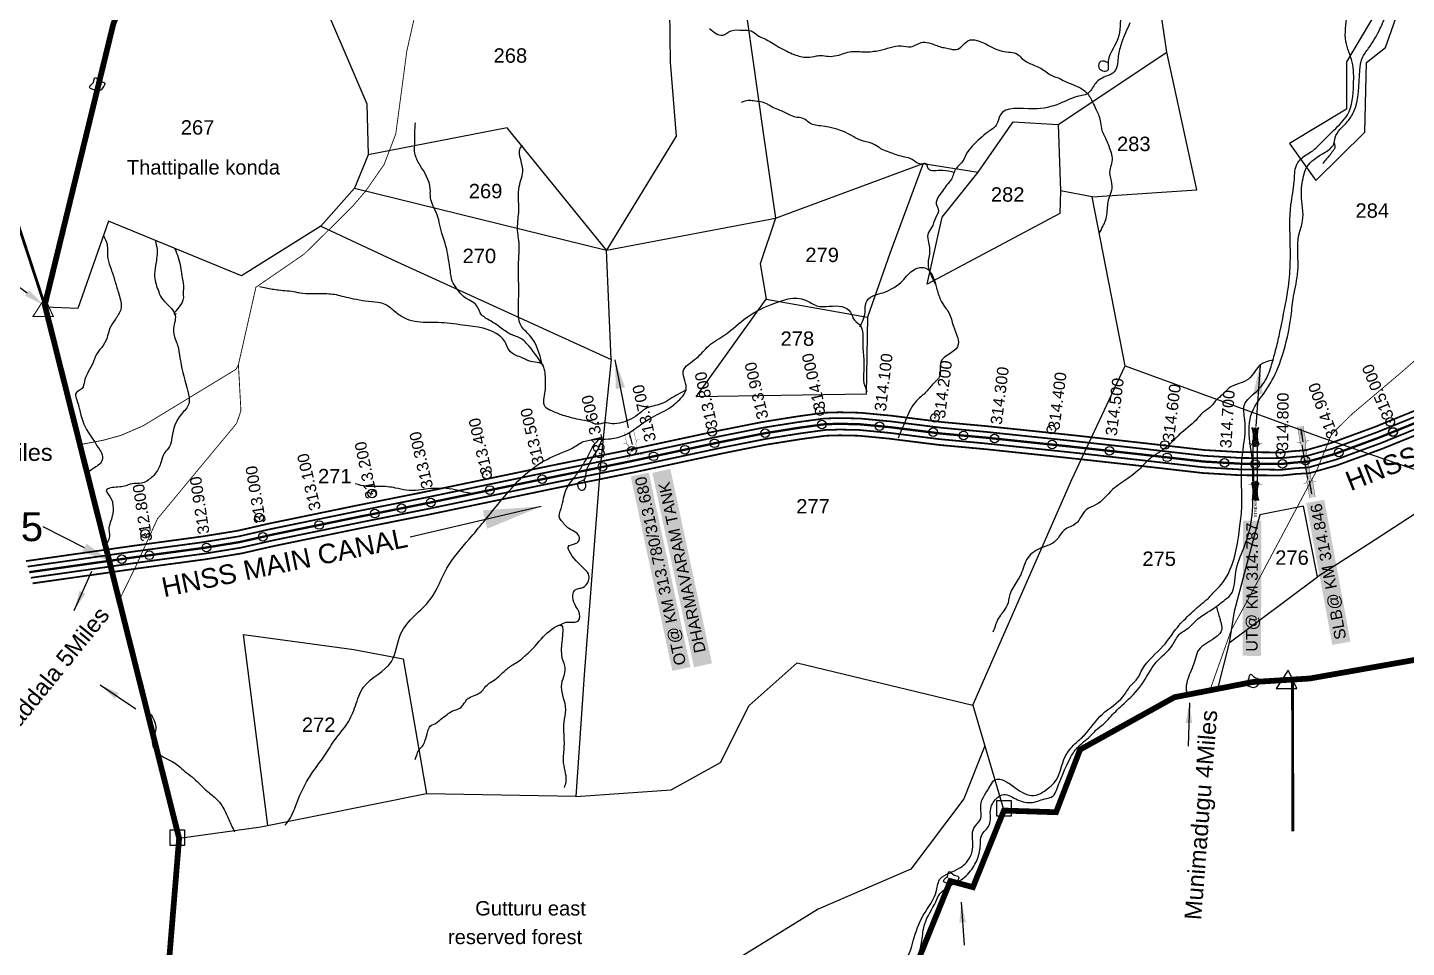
# Model space of a CAD drawing. Header units: feet. Extents: x 784194 to 795064, y 1574127 to 1583236.
# Drawn here: x 785392 to 787785, y 1575379 to 1576976 of the extents above; entities that cross this region are included whole.
import ezdxf
from ezdxf import colors
from ezdxf.entities.mleader import LeaderData, LeaderLine
from ezdxf.enums import TextEntityAlignment as Align
from ezdxf.math import Vec2, Vec3

# ---------------------------------------------------------------- set-up
doc = ezdxf.new("R2010")
doc.units = ezdxf.units.FT
doc.header["$LTSCALE"] = 15
doc.header["$MEASUREMENT"] = 0
doc.header["$PDMODE"] = 32
doc.header["$PDSIZE"] = 15
doc.linetypes.add('ACAD_ISO02W100', pattern=[15, 12, -3])
doc.linetypes.add('HIDDEN2', pattern=[0.1875, 0.125, -0.0625])
for name, color, linetype in [('CANAL1', 7, 'Continuous'), ('CRDS STONES', 7, 'Continuous'), ('CSMark', 72, 'Continuous'), ('PLOT', 7, 'Continuous'), ('PLOT NO', 7, 'Continuous'), ('ROADS', 6, 'Continuous'), ('STRUCTURE', 5, 'Continuous'), ('TANKS-STREAM', 4, 'Continuous'), ('text2', 7, 'Continuous'), ('VILLAGE', 30, 'Continuous'), ('VILLAGE STONES', 240, 'Continuous')]:
    doc.layers.add(name, color=color, linetype=linetype)
doc.layers.add('VILLAGE BOUNDRY', color=5, linetype='HIDDEN2', lineweight=100)
doc.styles.get("Standard").update_dxf_attribs({"font": 'arial.ttf'})
doc.dimstyles.get("Standard").update_dxf_attribs({"dimtxt": 0.18, "dimasz": 35, "dimexe": 0.18, "dimexo": 0.0625, "dimgap": 0.09, "dimtad": 0, "dimtih": 1, "dimtoh": 1, "dimdec": 4, "dimzin": 0, "dimdsep": 46, "dimtxsty": 'Standard', "dimcen": 0.09, "dimadec": 0, "dimazin": 0, "dimtfac": 1, "dimtdec": 4, "dimtofl": 0, "dimtmove": 0, "dimatfit": 3, "dimfxl": 1, "dimtolj": 1, "dimtzin": 0, "dimarcsym": 0})

# ---------------------------------------------------------------- blocks, each defined once
blk = doc.blocks.new('UT')
at = {"layer": 'STRUCTURE'}
h = blk.add_hatch(dxfattribs=at)
h.set_pattern_fill('DASH', color=150, scale=8, angle=-39.6278, style=0)
h.set_pattern_definition([(320.372247933, (-4370.464, -6260.8811), (1.40800153113, 0.132407282), [1, -1])])
h.paths.add_polyline_path([(765163, 1700681.9), (765165.6, 1700680.6), (765167.2, 1700680.3), (765169.1, 1700680), (765172.4, 1700679.6), (765176.4, 1700679.3), (765179.5, 1700679.5), (765183.1, 1700679.9), (765187.7, 1700680.9), (765188.9, 1700681.2), (765193.1, 1700682.2), (765196.1, 1700680.2), (765196.1, 1700672.2), (765193.1, 1700670.2), (765190.5, 1700670.8), (765188.1, 1700671.3), (765185.5, 1700671.8), (765183.6, 1700672.1), (765181, 1700672.5), (765180.3, 1700672.5), (765178.5, 1700672.6), (765176.7, 1700672.6), (765174.6, 1700672.5), (765172.5, 1700672.3), (765170.4, 1700672), (765168.5, 1700671.7), (765166.1, 1700671.2), (765165, 1700670.8), (765163, 1700669.7)])
h.paths.add_polyline_path([(765259.1, 1700682.2), (765256.1, 1700680.2), (765256.1, 1700672.2), (765259.1, 1700670.2), (765261.9, 1700671), (765264.4, 1700671.6), (765266.4, 1700672), (765269.1, 1700672.5), (765272.7, 1700673), (765276.1, 1700673.1), (765278.6, 1700672.9), (765281.2, 1700672.7), (765283.9, 1700672.3), (765286.4, 1700671.9), (765288, 1700671.3), (765289.2, 1700670.6), (765289.1, 1700682.7), (765287.6, 1700681.8), (765285.7, 1700681.2), (765283, 1700680.7), (765281.2, 1700680.4), (765276.7, 1700679.9), (765272.7, 1700679.9), (765268.7, 1700680.3), (765264.8, 1700681), (765261.2, 1700681.7)])
at = {"layer": 'STRUCTURE', "color": 150, "const_width": 0.628}
for points in [[(765190.1, 1700688.2), (765190.1, 1700684.2), (765196.1, 1700680.2), (765256.1, 1700680.2), (765262.1, 1700684.2), (765262.1, 1700688.2)], [(765190.1, 1700664.2), (765190.1, 1700668.2), (765196.1, 1700672.2), (765256.1, 1700672.2), (765262.1, 1700668.2), (765262.1, 1700664.2)]]:
    blk.add_lwpolyline(points, dxfattribs=at)
at = {"layer": 'STRUCTURE', "color": 150}
for points in [[(765196.1, 1700680.2), (765256.1, 1700680.2)], [(765196.1, 1700672.2), (765256.1, 1700672.2)], [(765196.1, 1700672.2), (765256.1, 1700672.2)]]:
    blk.add_lwpolyline(points, dxfattribs=at)
at = {"layer": 'STRUCTURE', "color": 0}
blk.add_circle((765226.1, 1700676.2), 1.89, dxfattribs=at)
at = {"layer": 'STRUCTURE', "color": 150}
for points in [[(765163, 1700681.9), (765164.4, 1700681.1), (765167.9, 1700680.2), (765171.2, 1700679.8), (765176.1, 1700679.4), (765184.7, 1700680.3), (765193.1, 1700682.2)], [(765163, 1700669.7), (765164.3, 1700670.6), (765167.8, 1700671.6), (765171.2, 1700672.1), (765176, 1700672.6), (765184.7, 1700672), (765193.1, 1700670.2)], [(765289.1, 1700682.7), (765287.8, 1700681.9), (765284.3, 1700680.9), (765280.9, 1700680.4), (765276.1, 1700679.8), (765267.4, 1700680.5), (765259.1, 1700682.2)], [(765289.2, 1700670.6), (765287.8, 1700671.4), (765284.2, 1700672.3), (765280.9, 1700672.7), (765276.1, 1700673.1), (765267.4, 1700672.2), (765259.1, 1700670.2)]]:
    blk.add_spline(points, degree=3, dxfattribs=at)
at = {"layer": 'STRUCTURE', "color": 0}
blk.add_text('STREAM', height=5, dxfattribs=at).set_placement((765148.2, 1700675.8), align=Align.MIDDLE_CENTER)
for points in [[(765190.9, 1700676), (765164.2, 1700675.8)], [(765289.3, 1700676.7), (765265.4, 1700676.4)]]:
    blk.add_leader(points, dimstyle='Standard', override={"dimasz": 10, "dimgap": 0.09, "dimtad": 0}, dxfattribs=at)
blk = doc.blocks.new('SLB')
at = {"layer": 'STRUCTURE'}
h = blk.add_hatch(dxfattribs=at)
h.set_pattern_fill('DOTS', color=6, scale=20, angle=320.3722, style=0)
h.set_pattern_definition([(320.372247934, (-159.4327, -72.9564), (1.2786241598, 0.5641323054), [0, -1.25])])
h.paths.add_polyline_path([(769699.5, 1706871.1), (769699.5, 1706861.1), (769729.1, 1706861.1), (769732.1, 1706863.1), (769792.1, 1706863.1), (769795.1, 1706861.1), (769824.7, 1706861.1), (769824.7, 1706871.1), (769795.1, 1706871.1), (769792.1, 1706869.1), (769732.1, 1706869.1), (769729.1, 1706871.1)])
at = {"layer": 'STRUCTURE', "color": 6, "linetype": 'ACAD_ISO02W100', "ltscale": 0.5, "const_width": 0.5}
for points in [[(769699.5, 1706871.1), (769729.1, 1706871.1)], [(769795.1, 1706871.1), (769824.7, 1706871.1)], [(769699.5, 1706861.1), (769729.1, 1706861.1)], [(769795.1, 1706861.1), (769824.7, 1706861.1)]]:
    blk.add_lwpolyline(points, dxfattribs=at)
at = {"layer": 'STRUCTURE', "color": 6, "const_width": 0.628}
for points in [[(769726.1, 1706877.1), (769726.1, 1706873.1), (769732.1, 1706869.1), (769792.1, 1706869.1), (769798.1, 1706873.1), (769798.1, 1706877.1)], [(769726.1, 1706855.1), (769726.1, 1706859.1), (769732.1, 1706863.1), (769792.1, 1706863.1), (769798.1, 1706859.1), (769798.1, 1706855.1)]]:
    blk.add_lwpolyline(points, dxfattribs=at)
at = {"layer": 'STRUCTURE', "color": 6}
blk.add_lwpolyline([(769732.1, 1706863.1), (769792.1, 1706863.1)], dxfattribs=at)
blk.add_lwpolyline([(769732.1, 1706863.1), (769792.1, 1706863.1)], dxfattribs=at)
at = {"layer": 'STRUCTURE', "color": 0}
blk.add_circle((769762.1, 1706866.1), 1.24, dxfattribs=at)
for points in [[(769703.8, 1706866), (769726.7, 1706866)], [(769818.6, 1706865.8), (769795.7, 1706865.8)]]:
    blk.add_leader(points, dimstyle='Standard', override={"dimasz": 10, "dimgap": 0.09, "dimtad": 0}, dxfattribs=at)
blk = doc.blocks.new('OT')
at = {"layer": 'STRUCTURE', "color": 190}
for points, const_width in [([(769775.2, 1706601.8), (769775.2, 1706597.8), (769769.2, 1706593.8), (769761.8, 1706593.8), (769754.4, 1706593.8), (769748.4, 1706597.8), (769748.4, 1706601.8)], 0.5), ([(769751.4, 1706595.8), (769729.4, 1706595.8)], 0.5), ([(769751.4, 1706579), (769729.4, 1706579)], 0.5), ([(769748.4, 1706573), (769748.4, 1706577), (769754.4, 1706581), (769761.8, 1706581), (769761.8, 1706581), (769761.8, 1706581), (769769.2, 1706581), (769775.2, 1706577), (769775.2, 1706573)], 0.5), ([(769761.8, 1706593.8), (769761.8, 1706581)], 2.5)]:
    blk.add_lwpolyline(points, dxfattribs=dict(at, const_width=const_width))
at = {"layer": 'STRUCTURE', "color": 0}
blk.add_circle((769761.8, 1706587.4), 1.87, dxfattribs=at)
blk.add_leader([(769732.6, 1706587.4), (769753.8, 1706587.4)], dimstyle='Standard', override={"dimasz": 10, "dimgap": 0.09, "dimtad": 0}, dxfattribs=at)

msp = doc.modelspace()

# ---------------------------------------------------------------- linework, layer by layer
at = {"layer": 'CANAL1', "color": 1, "const_width": 3}
for points in [[(785388.9, 1576049.4), (785577.2, 1576076.2), (785694.7, 1576092.1), (785756, 1576102), (785811.2, 1576114.6), (785966.3, 1576146.6), (786081.1, 1576169.5), (786303.5, 1576215.8), (786435, 1576242.4), (786589.1, 1576275.4), (786667.1, 1576290.9), (786728.5, 1576300.7), (786774, 1576307), (786801.6, 1576307.8), (786837.3, 1576307), (786891.1, 1576301.9), (786978.6, 1576290.9), (787058.9, 1576283.5), (787199.8, 1576268.7), (787328.7, 1576254.4), (787434.7, 1576242.3), (787499.8, 1576238.4), (787539.8, 1576238.3), (787567, 1576238), (787589.5, 1576240.4), (787610.6, 1576241.9), (787652.9, 1576253.9), (787730.6, 1576282.4), (787850.3, 1576331.1)], [(785400.5, 1576010.7), (785582.7, 1576036.6), (785700.6, 1576052.5), (785763.7, 1576062.8), (785819.7, 1576075.6), (785974.2, 1576107.4), (786089.1, 1576130.3), (786311.6, 1576176.7), (786443.2, 1576203.2), (786597.2, 1576236.2), (786674.1, 1576251.6), (786734.4, 1576261.2), (786777.4, 1576267.1), (786801.8, 1576267.8), (786834.9, 1576267.1), (786886.7, 1576262.1), (786974.3, 1576251.1), (787054.9, 1576243.7), (787195.5, 1576228.9), (787324.2, 1576214.7), (787431.3, 1576202.4), (787498.6, 1576198.4), (787539.5, 1576198.3), (787568.9, 1576198), (787593, 1576200.6), (787617.5, 1576202.2), (787665.3, 1576215.8), (787745.1, 1576245.1), (787864.8, 1576293.8)]]:
    msp.add_lwpolyline(points, dxfattribs=at)
at = {"layer": 'CANAL1', "color": 5, "const_width": 3}
for points in [[(785391.8, 1576039.8), (785578.6, 1576066.3), (785696.2, 1576082.2), (785757.9, 1576092.2), (785813.3, 1576104.9), (785968.3, 1576136.8), (786083.1, 1576159.7), (786305.6, 1576206), (786437.1, 1576232.6), (786591.1, 1576265.6), (786668.8, 1576281.1), (786730, 1576290.8), (786774.9, 1576297), (786801.7, 1576297.8), (786836.7, 1576297), (786890, 1576292), (786977.5, 1576281), (787057.9, 1576273.5), (787198.7, 1576258.8), (787327.6, 1576244.5), (787433.9, 1576232.3), (787499.5, 1576228.4), (787539.7, 1576228.3), (787567.5, 1576228), (787590.4, 1576230.5), (787612.4, 1576232), (787656, 1576244.3), (787734.2, 1576273.1), (787853.9, 1576321.8)], [(785397.6, 1576020.4), (785581.3, 1576046.5), (785699.1, 1576062.4), (785761.8, 1576072.6), (785817.6, 1576085.3), (785972.3, 1576117.2), (786087.1, 1576140.1), (786309.6, 1576186.5), (786441.1, 1576213), (786595.2, 1576246), (786672.4, 1576261.4), (786732.9, 1576271.1), (786776.5, 1576277.1), (786801.7, 1576277.8), (786835.5, 1576277.1), (786887.8, 1576272.1), (786975.3, 1576261.1), (787055.9, 1576253.6), (787196.5, 1576238.9), (787325.3, 1576224.6), (787432.1, 1576212.4), (787498.9, 1576208.4), (787539.6, 1576208.3), (787568.5, 1576208), (787592.2, 1576210.6), (787615.8, 1576212.1), (787662.2, 1576225.3), (787741.4, 1576254.4), (787861.1, 1576303.1)]]:
    msp.add_lwpolyline(points, dxfattribs=at)
at = {"layer": 'CANAL1', "color": 1, "linetype": 'HIDDEN2', "ltscale": 5, "const_width": 4}
msp.add_lwpolyline([(785394.7, 1576030.1), (785579.9, 1576056.4), (785697.7, 1576072.3), (785759.8, 1576082.4), (785801.2, 1576091.8), (785815.5, 1576095.1), (785970.3, 1576127), (786085.1, 1576149.9), (786307.6, 1576196.2), (786439.1, 1576222.8), (786466.6, 1576228.7), (786593.2, 1576255.8), (786670.6, 1576271.2), (786731.4, 1576281), (786770.6, 1576286.4), (786775.7, 1576287.1), (786801.7, 1576287.8), (786836.1, 1576287), (786888.9, 1576282), (786976.4, 1576271), (787056.9, 1576263.6), (787197.6, 1576248.8), (787326.4, 1576234.5), (787433, 1576222.3), (787499.2, 1576218.4), (787539.7, 1576218.3), (787568, 1576218), (787591.3, 1576220.5), (787614.1, 1576222.1), (787659.1, 1576234.8), (787666.5, 1576237.5), (787737.8, 1576263.8), (787762.3, 1576273.7), (787857.5, 1576312.4)], dxfattribs=at)
at = {"layer": 'CSMark', "color": 2}
for p in [(786767, 1576310), (787757, 1576291), (786441, 1576241), (787523, 1576218), (787610, 1576224), (785794, 1576125)]:
    msp.add_point(p, dxfattribs=at)
at = {"layer": 'CSMark', "color": 3}
for p in [(786672.1, 1576271.5), (786770.6, 1576286.4), (786870.8, 1576283.7), (786963.8, 1576273.1), (787016.7, 1576267.3), (787761.9, 1576273.5), (787762.3, 1576273.7), (786532.6, 1576242.8), (786584.1, 1576253.9), (787070.4, 1576262.2), (787170.2, 1576251.7), (786478.6, 1576231.3), (787270, 1576240.8), (787369.8, 1576229.6), (787469.7, 1576220.2), (787523, 1576218), (787570.1, 1576218.2), (787667.9, 1576238.1), (786390, 1576213.3), (786194.4, 1576172.8), (786285, 1576191.6), (786091.6, 1576151.2), (785994.7, 1576131.8), (786040.9, 1576141.1), (785897.9, 1576112.1), (785800.4, 1576091.7), (785555.5, 1576052.9), (785603.2, 1576059.5), (785702.2, 1576073)]:
    msp.add_point(p, dxfattribs=at)
at = {"layer": 'PLOT', "lineweight": -2}
for points in [[(785959.3, 1576696.9), (786396.9, 1576589.3), (786690.1, 1576644.7), (786946.6, 1576740), (787042, 1576724.5), (787102.9, 1576812.4), (787180.9, 1576807.4), (787369.7, 1576933.1), (787340.6, 1577128.9), (787295.2, 1577318.2), (787048.9, 1577333.2), (786784.3, 1577395.4), (786783.7, 1577688.7), (786783.8, 1577805.6), (787049.1, 1577846.4), (787629.5, 1577937.7), (787649.5, 1578164.1), (787663, 1578504.1), (787626.9, 1579015.2)], [(786541.3, 1577686.9), (786538.5, 1577629.3), (786571.6, 1577437.6), (786600.8, 1577223.3), (786623.7, 1577112.7), (786667.9, 1576796.9), (786690.1, 1576644.7), (786663.4, 1576565.7), (786674, 1576504), (786849.8, 1576472.7), (786847.5, 1576339.1), (786552.7, 1576334.9), (786674, 1576504)], [(785884.7, 1577068.2), (786346.9, 1577197.5), (786504.2, 1577142.2), (786507.2, 1576915.6), (786518, 1576787.4), (786396.9, 1576589.3), (786224.3, 1576801.6), (785983.3, 1576754.6)], [(785884.7, 1577068.2), (785981, 1576843.7), (785983.3, 1576754.6), (785959.3, 1576696.9), (785901, 1576631), (785763, 1576545), (785532.2, 1576639.6), (785479.3, 1576488.2), (785422.7, 1576490.2)], [(787795.1, 1577071.8), (787746.7, 1577026.7), (787681.5, 1576916.2), (787681.1, 1576834.2), (787582.6, 1576774.4), (787628.2, 1576710.2), (787713.4, 1576794.5), (787716.2, 1576915), (787749.1, 1576941), (787777.3, 1577021.4), (787820.8, 1577034.6)], [(787240, 1576682.1), (787421.6, 1576694.1), (787369.7, 1576933.1)], [(787180.9, 1576807.4), (787185, 1576692.3)], [(786946.6, 1576740), (786888.4, 1576583.6), (786849.8, 1576472.7)], [(787032.9, 1575799.5), (787115.5, 1575987.9), (787204.7, 1576191), (787273.8, 1576339.2), (787296.9, 1576388.6), (787240, 1576682.1), (787185, 1576692.3), (787183.5, 1576653.1), (786953.3, 1576530.2), (786979.3, 1576646.5), (787042, 1576724.5)], [(785901, 1576631), (786033.4, 1576569.3), (786404.7, 1576399.5), (786396.9, 1576589.3)], [(786404.7, 1576399.5), (786385.9, 1576212.1), (786357.8, 1575851.8), (786343.6, 1575640.8), (786084.5, 1575645.4), (785796.8, 1575587.5), (785654.9, 1575567.9)], [(787296.9, 1576388.6), (787639.5, 1576263.6), (787878, 1576181.6), (787719.3, 1576079), (787631.1, 1576021.9), (787606.5, 1576144.9), (787531.1, 1576129.8), (787486.3, 1575961.6), (787477.8, 1575907.5), (787631.1, 1576021.9)], [(785808.9, 1575590), (785766.8, 1575921.7), (785957.9, 1575896.1), (786043.6, 1575879.7), (786084.5, 1575645.4)], [(787477.8, 1575907.5), (787457.2, 1575827.4)], [(786343.6, 1575640.8), (786509.3, 1575652.1), (786594.7, 1575699.5), (786644.4, 1575798.5), (786727.5, 1575873), (787032.9, 1575799.5), (787086.6, 1575616.2)], [(787053.7, 1575728.6), (787017.2, 1575636.7), (786924.9, 1575514.4), (786764.5, 1575444.8), (786559.7, 1575319), (786558.3, 1575152.6), (786573.4, 1575141)]]:
    msp.add_lwpolyline(points, dxfattribs=at)
at = {"layer": 'ROADS', "linetype": 'HIDDEN2', "lineweight": -3, "ltscale": 10, "const_width": 1.5}
msp.add_lwpolyline([(786065.2, 1577001.7), (786050.2, 1576935.3), (786031, 1576791.3), (786010.7, 1576738), (785978.8, 1576692.1), (785957.4, 1576667.1), (785920.7, 1576630.4), (785872.5, 1576582.9), (785802.1, 1576534.5), (785788.2, 1576524.9), (785757.8, 1576390.3), (785753.6, 1576382.4), (785640.7, 1576313.7), (785592.3, 1576284.3), (785554.7, 1576268), (785523.9, 1576259.4), (785482.8, 1576251.6)], dxfattribs=at)
at = {"layer": 'ROADS', "linetype": 'HIDDEN2', "lineweight": -2, "ltscale": 10, "const_width": 1.5}
for points in [[(788100.6, 1576660.6), (787945.3, 1576524.8), (787773.9, 1576374.9), (787690.8, 1576304.6), (787655.4, 1576269.6), (787629.8, 1576207.2), (787509.1, 1575980.2), (787481.3, 1575929.7), (787461.7, 1575874.3), (787444.2, 1575824.9)], [(785757.8, 1576390.3), (785762.2, 1576310.5), (785754.7, 1576288.6), (785679.4, 1576197.8), (785617.4, 1576123), (785579.9, 1576040.8), (785550.8, 1575981.3)]]:
    msp.add_lwpolyline(points, dxfattribs=at)
at = {"layer": 'TANKS-STREAM', "lineweight": -2}
for points in [[(786558.7, 1575194.8), (786577.3, 1575200.7), (786609.7, 1575216.7), (786651.3, 1575234.1), (786683.8, 1575250.5), (786748.7, 1575271.5), (786783, 1575281.1), (786823.7, 1575300.3), (786872.1, 1575316.2), (786881.7, 1575331.3), (786915.5, 1575356.9), (786929.4, 1575390), (786946.7, 1575434.3), (786969.6, 1575477.2), (786976.6, 1575498.4), (786992, 1575507.6), (787008.8, 1575516), (787018.7, 1575523.2), (787032.8, 1575553.5), (787034.6, 1575585.8), (787045.4, 1575600.2), (787046.5, 1575625.3), (787063.4, 1575659.8), (787070.9, 1575669.8), (787088.6, 1575667.4), (787108, 1575654.8), (787138.6, 1575642.2), (787153.7, 1575648), (787166.3, 1575657.3), (787173.5, 1575663.8), (787193.5, 1575711), (787209.9, 1575731.9), (787226.3, 1575747.3), (787257.7, 1575783.7), (787293.2, 1575813.9), (787306.1, 1575832.1), (787319, 1575846.6), (787327.1, 1575861.9), (787363.1, 1575902.1), (787387.7, 1575934.3), (787411.5, 1575958.9), (787425.7, 1575971.8), (787441, 1575984.7), (787454.7, 1575999.2), (787460.8, 1576005.3), (787490, 1576069.7), (787496.4, 1576110.4), (787499.7, 1576145.1), (787498.9, 1576189.7), (787500.9, 1576234.5), (787504.9, 1576294.9), (787504.1, 1576320.7), (787525.2, 1576344.1), (787544.1, 1576370.3), (787553.4, 1576397.3), (787561.1, 1576426.3), (787567.1, 1576454.1), (787579.7, 1576520.1), (787583.7, 1576564.8), (787583.7, 1576599.5), (787585, 1576668.3), (787590.6, 1576708.6), (787594.6, 1576736.9), (787608.4, 1576753), (787619.7, 1576759.8), (787631.8, 1576769.9), (787659.3, 1576797.6), (787683.1, 1576824.6), (787693.6, 1576876.6), (787691.1, 1576915.8), (787680.2, 1576951.9), (787681.8, 1576996.7), (787682.7, 1577029.7), (787699.1, 1577103), (787709.2, 1577169.5), (787712.9, 1577207), (787731.5, 1577254.5), (787735.5, 1577300.9), (787734.8, 1577316.7), (787749.6, 1577341.2), (787767.4, 1577347.2), (787781.1, 1577354.9), (787797.3, 1577364.6), (787827.1, 1577375.9), (787858.6, 1577383.5), (787926.1, 1577395), (787942.7, 1577450.2), (787961.2, 1577504.7), (788010.6, 1577511.8), (788057, 1577523.5), (788089.7, 1577525.1), (788111.1, 1577528.3), (788147, 1577534.3), (788169.6, 1577540), (788189.4, 1577541.6), (788212, 1577539.6), (788217.7, 1577539.6), (788233, 1577549.7), (788241.5, 1577558.5), (788274.8, 1577589.4), (788308.3, 1577614.3), (788331.3, 1577628.1), (788357.9, 1577647.8), (788385.8, 1577668), (788405.1, 1577680.5), (788443.8, 1577712.2), (788482.9, 1577727.9), (788512.4, 1577749.3), (788532.2, 1577760.6), (788568.9, 1577782.4), (788588.7, 1577794.9), (788621.4, 1577810.6), (788671.4, 1577838.4), (788719.4, 1577863), (788737.6, 1577872.7), (788763, 1577874.3), (788797.4, 1577882.1), (788849.5, 1577902.2), (788867.7, 1577935.7), (788878.6, 1577954.5), (788896, 1577979.9), (788957.7, 1578001.2), (788981.1, 1578009.3), (789067.3, 1578014.6), (789106.8, 1578017.9), (789125.4, 1578029.1), (789153.7, 1578046.1), (789187.2, 1578080.9), (789233.2, 1578121.2), (789320.5, 1578190.8), (789356, 1578217.4), (789408.1, 1578252.4), (789432.7, 1578271), (789449.2, 1578288.3), (789478, 1578367.2), (789485.6, 1578435.6), (789483.1, 1578530), (789473, 1578592.7), (789435.9, 1578630.3), (789371, 1578658.2), (789321.9, 1578685.6), (789269, 1578698.6), (789207.8, 1578718.7), (789168.7, 1578757.8), (789111.1, 1578827.6), (789041.5, 1578900.5), (789024.1, 1578931.5), (788969.2, 1578956.8), (788852.5, 1579004.9), (788805.5, 1579023.1), (788771, 1579048.7), (788705.5, 1579094.8), (788666.2, 1579141.6), (788631.9, 1579211.9), (788586.3, 1579247.8), (788561.8, 1579301.8), (788537.3, 1579345.1), (788523.6, 1579440.5), (788514, 1579501.4), (788510, 1579546.9), (788505.4, 1579607.7)], [(786935.7, 1575236.9), (786920.5, 1575252.4), (786911.6, 1575286.4), (786901.9, 1575305.5), (786908.8, 1575333.1), (786924.9, 1575345.4), (786944.2, 1575389.9), (786949.2, 1575419.5), (786968.3, 1575458), (786973.7, 1575469), (786994.1, 1575486.1), (787014.6, 1575497.8), (787026.6, 1575508.6), (787040.7, 1575532.4), (787045.9, 1575557.5), (787047.6, 1575572.5), (787061.1, 1575590.9), (787063.7, 1575619.8), (787075.8, 1575639.1), (787083.9, 1575643.8), (787107.3, 1575636.3), (787132.8, 1575630), (787145.6, 1575632.6), (787157.5, 1575636.5), (787171.6, 1575641.4), (787178.3, 1575652.7), (787201.5, 1575706.8), (787213.9, 1575725.2), (787236.1, 1575745.2), (787249.3, 1575758.4), (787261.7, 1575768.4), (787272.8, 1575780.2), (787294.7, 1575801.6), (787325.6, 1575834.7), (787351.2, 1575873.8), (787379.3, 1575903.6), (787391.1, 1575921.9), (787407.4, 1575933.7), (787419.8, 1575945.8), (787452.8, 1575968.8), (787468.4, 1575980.6), (787480.1, 1575991), (787489.1, 1576030.8), (787503, 1576071.9), (787515.5, 1576113.8), (787519.7, 1576176.7), (787520.7, 1576195.8), (787513.5, 1576255.9), (787517.6, 1576308.1), (787541.5, 1576345.9), (787561.7, 1576383.5), (787580.4, 1576446.8), (787585.2, 1576475.5), (787589.4, 1576509.3), (787597.1, 1576552.9), (787598.8, 1576616.2), (787605.1, 1576640), (787603, 1576685.7), (787606.8, 1576717.8), (787612.1, 1576732.9), (787644.2, 1576759.3), (787659.1, 1576773.5), (787661.5, 1576784.2), (787683, 1576812.6), (787693.7, 1576828.9), (787704.5, 1576901.7), (787708.7, 1576922.5), (787719.7, 1576940.1), (787737.8, 1576970.2), (787749.9, 1576996.8), (787767.3, 1577027.6), (787780.1, 1577046.3), (787785.3, 1577062.6), (787789.8, 1577074.6), (787795.7, 1577087.8), (787804.7, 1577100.6), (787809.9, 1577104.7), (787816.1, 1577114.1), (787833.5, 1577139.8), (787853.6, 1577168.6), (787858.1, 1577191.4), (787873, 1577213.9), (787889.3, 1577250.8), (787906.6, 1577295.5), (787913.9, 1577323.9), (787916, 1577339.4), (787920.1, 1577358.1), (787940.3, 1577395.9), (787959.3, 1577415.5), (787963.8, 1577450.7), (787960.8, 1577472.2), (787965.5, 1577485.3), (788001.6, 1577497.8), (788020.3, 1577500.2), (788036.9, 1577502.6), (788068.4, 1577504.7), (788084.4, 1577505.4), (788095.8, 1577509.9), (788109.6, 1577514.1), (788128.3, 1577516.5), (788160.4, 1577516.1), (788203.7, 1577518.2), (788231.8, 1577520.5), (788242.5, 1577527.1), (788260.1, 1577540.3), (788270.5, 1577550.3), (788281.3, 1577565.2), (788292.4, 1577575.6), (788315.9, 1577590.5), (788332.5, 1577601.5), (788348.5, 1577612.6), (788358.9, 1577625.1), (788365.1, 1577628.9), (788378.3, 1577639.6), (788413.2, 1577667.1), (788458.1, 1577684.1), (788492.4, 1577713.8), (788544.4, 1577745.3), (788566.3, 1577770.5), (788605.1, 1577792), (788631.8, 1577802.9), (788660.5, 1577826.2), (788726.2, 1577867.3), (788757.8, 1577865.7), (788772.4, 1577868.1), (788821.5, 1577875.2), (788873.4, 1577902.2), (788885.5, 1577936.1), (788910.8, 1577965.9), (788946.9, 1577985.3), (788965.6, 1577989.8), (789043.3, 1577997.9), (789106.4, 1578001.3), (789142.7, 1578013.1), (789169.4, 1578030.4), (789186.4, 1578039.1), (789198.2, 1578057.4), (789223.4, 1578084), (789250.1, 1578103.8), (789279, 1578141.1), (789304.6, 1578156.6), (789322.7, 1578172.9), (789362.1, 1578191.2), (789397.8, 1578211), (789355.6, 1578180.9), (789333.7, 1578162.9), (789326.8, 1578147.3), (789319.9, 1578133.5), (789297, 1578105.3), (789283.5, 1578094.9), (789271.7, 1578075.2), (789265.8, 1578058.2), (789258.2, 1578028.1), (789255.4, 1578011.2), (789254.7, 1577993.9), (789254.7, 1577980.1), (789253.7, 1577963.1), (789250.2, 1577943.4), (789246.8, 1577930.6), (789246.8, 1577907.4), (789245, 1577884.6), (789245, 1577860.8), (789241.6, 1577843.5), (789235.7, 1577829.8), (789230.5, 1577818.2), (789199.9, 1577801.2), (789180.6, 1577791.3), (789160.5, 1577781.6), (789148.7, 1577772.6), (789123.1, 1577763.2), (789093, 1577740.7), (789078.6, 1577718.7), (789066.2, 1577691), (789060.3, 1577660.2), (789057.5, 1577639.4), (789054.4, 1577615.9), (789056.8, 1577568.6), (789054.7, 1577543.3), (789048.2, 1577537.8), (789017, 1577534.3), (788991.7, 1577527.8), (788968.8, 1577515.7), (788948.7, 1577503.2), (788930.7, 1577490.1), (788914.5, 1577483.8)], [(787420.4, 1577186.7), (787388.4, 1577153.7), (787368.5, 1577135.3), (787350.1, 1577114.4), (787345.6, 1577095), (787327.8, 1577074.4), (787311.5, 1577037.8), (787291.3, 1577004.2), (787286.3, 1576962.1), (787267.8, 1576917.5), (787267.7, 1576911.2), (787266.1, 1576900.7), (787258.5, 1576900), (787251.9, 1576906.7), (787255, 1576917.5), (787267.9, 1576914.9)], [(786575.6, 1576974.5), (786598.5, 1576962.7), (786613.2, 1576970.1), (786634.4, 1576971.3), (786647.7, 1576969.9), (786659.5, 1576962.2), (786670.6, 1576956.6), (786683.1, 1576950), (786695.7, 1576942.1), (786709.7, 1576934.7), (786722.5, 1576929.1), (786745.4, 1576924.4), (786761.2, 1576926.6), (786769.6, 1576927.6), (786781.4, 1576925.9), (786796.6, 1576927.3), (786809.9, 1576931.3), (786821.5, 1576934), (786845.3, 1576933.7), (786870.3, 1576936.3), (786889, 1576941.2), (786908.2, 1576944.1), (786925, 1576942.6), (786945.9, 1576950.3), (786960.1, 1576948.3), (786980.3, 1576941.4), (786989.9, 1576939.7), (787003.9, 1576937.7), (787014.3, 1576944.1), (787028.1, 1576954.4), (787035.7, 1576954.4), (787083.9, 1576934.7), (787110.7, 1576929), (787119.6, 1576920.9), (787137.3, 1576911.1), (787157.9, 1576900.5), (787166.6, 1576894.1), (787180.6, 1576888.5), (787192.6, 1576882.6), (787228.1, 1576864.8), (787231.6, 1576861.2), (787242.4, 1576842.9), (787247.6, 1576831.6), (787251.7, 1576822.3), (787254.5, 1576811.1), (787256.9, 1576797.3), (787263.1, 1576783.8), (787267.5, 1576773.2), (787271.5, 1576761.7), (787274.6, 1576749.1), (787270.2, 1576724.7), (787273.7, 1576704.3), (787273.4, 1576693.4), (787268.7, 1576678.9), (787265.1, 1576654.5), (787262.3, 1576640.5), (787258.2, 1576631.4), (787252.2, 1576619.4)], [(787305.4, 1576983.9), (787290.9, 1576949.6), (787285.2, 1576926.2), (787283.8, 1576913.5), (787278.1, 1576899), (787266.1, 1576892), (787245.5, 1576878.9), (787234.2, 1576863), (787214, 1576855.9), (787183.6, 1576843.9), (787137.9, 1576834.7), (787080.4, 1576824), (787073.4, 1576806.6), (787058.5, 1576794.3), (787045.7, 1576783.3), (787020.6, 1576754.9), (787015.6, 1576744.3), (787003.5, 1576730.8), (786995.4, 1576712.8), (786986.9, 1576701.9), (786979.9, 1576692), (786970, 1576666.5), (786972.8, 1576661), (786967.8, 1576645), (786961.1, 1576628.4), (786954.7, 1576616.8), (786955.8, 1576602.6), (786957.5, 1576590.9), (786957.2, 1576582.5), (786955.1, 1576570.8), (786967.9, 1576530.4)], [(787000.3, 1576724.4), (786980.8, 1576727.4), (786972.3, 1576727.4), (786959.7, 1576727.8), (786955.9, 1576730.1), (786951.7, 1576739.2), (786943.5, 1576738.9), (786933.4, 1576742.7), (786925.3, 1576747.8), (786908.2, 1576752.3), (786887.4, 1576759.4), (786875.5, 1576764.2), (786857.8, 1576774.7), (786837.7, 1576780.2), (786822.3, 1576788.3), (786768.3, 1576805.1), (786747.5, 1576811.3), (786744.1, 1576814.7), (786722.3, 1576821.1), (786708.7, 1576827.3), (786694.7, 1576833.4), (786682.4, 1576838.8), (786676, 1576842.9), (786664.4, 1576846.7), (786652.1, 1576848.4), (786642.9, 1576849.1), (786630.6, 1576846)], [(786287.5, 1576388), (786257.6, 1576427.8), (786249.2, 1576435.4), (786230.5, 1576443.1), (786211.8, 1576455.8), (786187, 1576471.5), (786180, 1576476.9), (786171.3, 1576493.2), (786148.8, 1576508.8), (786137.7, 1576521.6), (786129.1, 1576535.5), (786125.7, 1576553.5), (786122.7, 1576572.9), (786119.4, 1576591), (786111, 1576618.9), (786101, 1576655.3), (786091.3, 1576680), (786090.9, 1576696), (786072.9, 1576737.4), (786064.2, 1576757.4), (786064.2, 1576778.1), (786064.2, 1576792.8), (786065.2, 1576810.5)], [(786285.1, 1576391.4), (786263.4, 1576441.5), (786247.9, 1576458.9), (786243.9, 1576481.8), (786244.5, 1576525.4), (786243.9, 1576551), (786244.5, 1576573.8), (786245.2, 1576598.7), (786242.4, 1576627.3), (786244.6, 1576658.8), (786245.2, 1576699.8), (786251.3, 1576730), (786250, 1576770), (786251.3, 1576771)], [(787659.8, 1576775.7), (787660.5, 1576765.5), (787657.6, 1576761.4), (787651.6, 1576753.2), (787646.6, 1576747.7), (787640.1, 1576739.5)], [(785523.5, 1576614.6), (785529.7, 1576599.3), (785531.1, 1576575), (785536.8, 1576556.3), (785543.8, 1576534.8), (785550.3, 1576512.9), (785553.6, 1576486.9), (785544.3, 1576469.6), (785534.9, 1576453.7), (785530.7, 1576440.6), (785523.2, 1576423.8), (785512, 1576409.3), (785504.5, 1576391.6), (785495.6, 1576375.2), (785490.5, 1576361.2), (785486.3, 1576349.1), (785474.9, 1576339.5), (785476.1, 1576332.6), (785480, 1576320.9), (785481.9, 1576313.3), (785496.8, 1576273.1), (785506.5, 1576259.6), (785514.3, 1576246.5), (785520.3, 1576237.3), (785520.8, 1576223.5), (785505.8, 1576210), (785495.2, 1576202.4)], [(785613.1, 1576606.4), (785616.7, 1576590.2), (785615.9, 1576574.7), (785613.9, 1576562.4), (785612.3, 1576543.7), (785619.5, 1576516.9), (785624.2, 1576506.8), (785635.3, 1576494.5), (785645.7, 1576482.1), (785647.3, 1576478.9), (785645.3, 1576453.6), (785646.1, 1576441.3), (785650.6, 1576429.2), (785653.6, 1576418.6), (785657.2, 1576397), (785670, 1576344.1), (785672.2, 1576333.7), (785671.8, 1576322.5), (785658.8, 1576304.8), (785642.2, 1576264), (785638.3, 1576248.2), (785629.6, 1576237.4), (785623.5, 1576221.5), (785614.1, 1576202), (785607.2, 1576194.8), (785589.2, 1576184.7), (785573.3, 1576183.6), (785559.9, 1576179.3), (785548.7, 1576177.9), (785528.5, 1576172.1), (785537.2, 1576157.7), (785539.7, 1576146.5), (785540.4, 1576138.9), (785535.4, 1576116.6), (785532.8, 1576103.8), (785532.8, 1576087.2), (785527.6, 1576073.4), (785529.9, 1576073.8)], [(785647.6, 1576592.3), (785657.4, 1576560.2), (785659.5, 1576545.4), (785662.5, 1576527.6), (785662, 1576515.9), (785659.5, 1576497.5), (785647.5, 1576478.3), (785650.3, 1576479.2)], [(786836.4, 1576455.9), (786845.8, 1576481.9), (786847.3, 1576498.4), (786858.6, 1576509.7), (786873.3, 1576514.5), (786907.8, 1576533.4), (786928.1, 1576553.7), (786945.1, 1576559.3), (786953.2, 1576557), (786964, 1576541.9), (786969.7, 1576523.9), (786976.8, 1576503.1), (786984.8, 1576489.9), (786991, 1576480.9), (786999, 1576457.3), (787006.1, 1576421.6), (786977.3, 1576395.2), (786974.9, 1576370.2), (786964, 1576357.4), (786949.9, 1576341.3), (786934.7, 1576327.6), (786917.7, 1576297.9), (786903, 1576263.1)], [(786535, 1576346.7), (786506.9, 1576330.6), (786491.8, 1576322.5), (786464.2, 1576313.9), (786450.7, 1576303.1), (786434.6, 1576293.9), (786423.2, 1576290.1), (786406.5, 1576288), (786393.7, 1576289.3), (786380.6, 1576286.9), (786368.2, 1576291.2), (786349.3, 1576295), (786334.2, 1576298.8), (786321.2, 1576302.5), (786301.8, 1576310.1), (786290.5, 1576317.1), (786290.5, 1576344.6), (786291, 1576356.4), (786288.8, 1576383.4), (786285.6, 1576390.9), (786272.7, 1576394.7), (786258.6, 1576398.5), (786250.5, 1576402.3), (786239.7, 1576406.6), (786227.9, 1576415.7), (786220.3, 1576430.8), (786213.3, 1576438.9), (786147.6, 1576459.2), (786104.4, 1576463.5), (786083.4, 1576463.5), (786045.6, 1576471.6), (786027.8, 1576484), (786012.7, 1576494.8), (786000.3, 1576498.5), (785978.1, 1576500.7), (785957.6, 1576504.5), (785941.4, 1576508.2), (785927.9, 1576511.5), (785914.5, 1576513.1), (785902, 1576513.6), (785884.8, 1576513.6), (785864.8, 1576514.7), (785857.3, 1576516.3), (785827.6, 1576519.6), (785816.8, 1576521.2), (785794.7, 1576525.5)], [(785838.5, 1575591), (785848.1, 1575603.5), (785854.9, 1575618.9), (785876, 1575666), (785890.5, 1575688.2), (785907.8, 1575712.2), (785926.1, 1575740.1), (785947.3, 1575768), (785960.8, 1575797.8), (785975.2, 1575830.6), (786023.5, 1575875.3), (786039.9, 1575923.4), (786090.9, 1575983), (786119.8, 1576036.9), (786158.4, 1576087.5), (786208.5, 1576148.1), (786274, 1576214.4), (786314.4, 1576235.6), (786336.6, 1576245.2), (786356.8, 1576256.8), (786400.1, 1576261.6), (786426.1, 1576267.4), (786450.2, 1576281.8), (786472.4, 1576297.2), (786505.1, 1576314.5), (786526.3, 1576332.8), (786534.9, 1576346.2), (786530.1, 1576379), (786553.2, 1576402), (786574.4, 1576423.2), (786602.4, 1576442.5), (786639.9, 1576472.3), (786681.3, 1576494.4), (786742.2, 1576502.6), (786762, 1576492.7), (786805.5, 1576491.3), (786820.2, 1576481.8), (786827.3, 1576467.6), (786838.2, 1576457.2), (786841.5, 1576444.5), (786841.5, 1576432.7), (786843.4, 1576379.1), (786842.9, 1576363.5), (786848.6, 1576344.1)], [(787553.7, 1576398.1), (787533.6, 1576391.4), (787511, 1576365.5), (787494.3, 1576357.6), (787479.6, 1576351.2), (787462.9, 1576335.6), (787456.7, 1576330.3), (787444.3, 1576316.4), (787431.5, 1576306.6), (787420.2, 1576294.4), (787391.7, 1576269.6), (787369.6, 1576248), (787355.9, 1576238.2), (787339.7, 1576226.9), (787318.1, 1576205.4), (787289.1, 1576184.3), (787275.4, 1576173.5), (787245.9, 1576147), (787229.7, 1576138.7), (787211.5, 1576114.5), (787191.4, 1576103.2), (787180.6, 1576089.5), (787171.3, 1576080.6), (787152.8, 1576072.8), (787128.1, 1576055.1), (787115.8, 1576025.7), (787109.9, 1576015.4), (787097.1, 1575991.2), (787092.2, 1575972.6), (787083.9, 1575959.8), (787077.5, 1575950.5), (787071.6, 1575936.8), (787067.7, 1575926)], [(786316.3, 1575938.7), (786326.3, 1575943.1), (786339, 1575943.4), (786348.4, 1575946.2), (786348.8, 1575961.7), (786343.5, 1575970.8), (786338.6, 1575986.6), (786341.1, 1575998.1), (786348.8, 1576002), (786355.5, 1576003.4), (786365.3, 1576015), (786366.3, 1576024.4), (786359.3, 1576034.9), (786331.6, 1576068.2), (786330.2, 1576073.8), (786345.7, 1576081.2), (786349.9, 1576090.3), (786343.6, 1576099), (786331.6, 1576106), (786318.3, 1576120.1), (786315.8, 1576123.6), (786317.9, 1576140.7), (786327.4, 1576174.6), (786342.2, 1576196.4), (786353.4, 1576212.5), (786363.6, 1576229.7), (786370.6, 1576243.7), (786377.3, 1576253.5), (786384.3, 1576261)], [(786389.1, 1576261.1), (786383.6, 1576247.6), (786379, 1576238.8), (786371.3, 1576227.6), (786366.1, 1576216.7), (786361.5, 1576207.1), (786356.6, 1576189.7), (786347.5, 1576185.2), (786347.8, 1576176.4), (786355.2, 1576172.5), (786360.8, 1576178.2), (786360.4, 1576183.8), (786358, 1576190.4)], [(786237, 1576181.5), (786196.3, 1576173.1), (786166.3, 1576166.8), (786139.1, 1576172), (786118.7, 1576175.6), (786102, 1576175.6), (786087.4, 1576174.9), (786070.6, 1576172.7), (786048.8, 1576172.7), (786030.6, 1576176.3), (786002.9, 1576179.2), (785980.3, 1576179.2), (785960.6, 1576183.6)], [(787455.2, 1575970.6), (787461.4, 1575949.6), (787463.2, 1575943.1), (787464.8, 1575931.9), (787448.2, 1575912.9), (787422.9, 1575892.2), (787418.2, 1575876.8), (787413.4, 1575863.4), (787407, 1575847.7), (787405, 1575841.4), (787403.1, 1575825.3), (787404.7, 1575817.3)], [(786064.5, 1575704.8), (786067.3, 1575711.9), (786071.2, 1575721.8), (786077.2, 1575727.8), (786081.6, 1575737), (786086.7, 1575754), (786090.7, 1575762.8), (786101.4, 1575768.3), (786109, 1575774.7), (786120.1, 1575783), (786128.5, 1575788.6), (786142, 1575794.1), (786149.9, 1575802.5), (786155.5, 1575810), (786165.8, 1575815.2), (786171.8, 1575817.9), (786177, 1575820.7), (786184.1, 1575827.9), (786191.3, 1575835.8), (786200, 1575841.4), (786219.2, 1575857.9), (786233.9, 1575869.4), (786244.2, 1575875.4), (786254.6, 1575884.1), (786270.4, 1575899.2), (786280, 1575910.3), (786310.6, 1575936.5), (786313.8, 1575938.1), (786318.5, 1575886.9), (786323.7, 1575867.8), (786323.3, 1575852.3), (786318.5, 1575836.5), (786325.7, 1575790.9), (786322.6, 1575769.9), (786322.6, 1575748.1), (786322.6, 1575721.9), (786321.4, 1575708), (786321.8, 1575699.2), (786325.3, 1575680.6), (786326.1, 1575665.9), (786323.3, 1575656)], [(785606.4, 1575783.4), (785614.1, 1575754.6), (785608.3, 1575738.2), (785618.9, 1575715.1), (785645.9, 1575699.7), (785667.1, 1575682.4), (785680.6, 1575671.8), (785703.7, 1575649.7), (785720, 1575636.2), (785731.6, 1575620.8), (785741.2, 1575600.6), (785750.9, 1575579.5)]]:
    msp.add_spline(points, degree=3, dxfattribs=at)
at = {"layer": 'text2', "color": 3}
for p in [(786967, 1576298), (786967, 1576298), (786580, 1576274), (786580, 1576274), (787169, 1576278), (787169, 1576278), (787366, 1576251), (787366, 1576251), (786385, 1576236), (786385, 1576236), (787567, 1576236), (787567, 1576236), (786189, 1576199), (786189, 1576199), (785990, 1576167), (785990, 1576167), (785596, 1576097), (785596, 1576097)]:
    msp.add_point(p, dxfattribs=at)
at = {"layer": 'text2', "color": 2}
for p in [(786967, 1576298), (786967, 1576298), (786580, 1576274), (786580, 1576274), (787169, 1576278), (787169, 1576278), (787366, 1576251), (787366, 1576251), (786385, 1576236), (786385, 1576236), (787567, 1576236), (787567, 1576236), (786189, 1576199), (786189, 1576199), (785990, 1576167), (785990, 1576167), (785596, 1576097), (785596, 1576097)]:
    msp.add_point(p, dxfattribs=at)
at = {"layer": 'VILLAGE BOUNDRY', "lineweight": -2, "ltscale": 10, "const_width": 10}
msp.add_lwpolyline([(788225.4, 1575953.2), (787617.4, 1575845.5), (787517.5, 1575839.3), (787472.8, 1575830.5), (787382.6, 1575813), (787218.9, 1575722.1), (787177.2, 1575613.3), (787086.6, 1575616.2), (787032.9, 1575483.2), (786993.6, 1575493.8), (786917.3, 1575305.7), (786938.8, 1575237.7), (786559.2, 1575137.2), (786444.9, 1575105.3), (786255.4, 1574977.4), (786242.6, 1574847.7), (786001.6, 1574966.5), (785604.6, 1574954.5), (785654.9, 1575567.9), (785421.7, 1576494.1), (785540.6, 1576981.8), (785673, 1577322), (785882.5, 1577605.4), (785913.9, 1578288.6)], dxfattribs=at)
msp.add_lwpolyline([(788225.4, 1575953.2), (787617.4, 1575845.5), (787517.5, 1575839.3), (787472.8, 1575830.5), (787382.6, 1575813), (787218.9, 1575722.1), (787177.2, 1575613.3), (787086.6, 1575616.2), (787032.9, 1575483.2), (786993.6, 1575493.8), (786917.3, 1575305.7), (786938.8, 1575237.7), (786559.2, 1575137.2), (786444.9, 1575105.3), (786255.4, 1574977.4), (786242.6, 1574847.7), (786001.6, 1574966.5), (785604.6, 1574954.5), (785654.9, 1575567.9), (785421.7, 1576494.1), (785540.6, 1576981.8), (785673, 1577322), (785882.5, 1577605.4), (785913.9, 1578288.6)], dxfattribs=at)
at = {"layer": 'VILLAGE BOUNDRY', "linetype": 'ByBlock', "lineweight": -2, "ltscale": 10, "const_width": 5}
for points in [[(785422.7, 1576490.2), (785336.9, 1576751.8)], [(787587.7, 1575843.7), (787588.2, 1575580)]]:
    msp.add_lwpolyline(points, dxfattribs=at)
at = {"layer": 'VILLAGE STONES', "lineweight": -2, "const_width": 2}
msp.add_lwpolyline([(785401.2, 1576474.1), (785436.6, 1576474.1), (785421.7, 1576505.9), (785401.2, 1576474.1)], dxfattribs=at)
at = {"layer": 'VILLAGE STONES', "lineweight": -2}
msp.add_lwpolyline([(787559.5, 1575828.2), (787594.9, 1575828.2), (787580, 1575860), (787559.5, 1575828.2)], dxfattribs=at)
for points in [[(787074.2, 1575633.6), (787099.2, 1575633.6), (787099.2, 1575606.3), (787074.2, 1575606.3)], [(785639.4, 1575582.8), (785664.4, 1575582.8), (785664.4, 1575555.5), (785639.4, 1575555.5)]]:
    msp.add_lwpolyline(points, close=True, dxfattribs=at)
for points in [[(785506.4, 1576880.4), (785509.4, 1576889.1), (785517.7, 1576882.9), (785525.6, 1576879.7), (785522.6, 1576871.9), (785517.5, 1576866.3), (785505.1, 1576868.4), (785499.3, 1576872.4), (785503.6, 1576877.8), (785506.5, 1576880.5)], [(787511.8, 1575844.3), (787514.8, 1575853), (787523.1, 1575846.8), (787531, 1575843.6), (787528, 1575835.8), (787522.9, 1575830.2), (787510.5, 1575832.4), (787504.7, 1575836.4), (787509, 1575841.7), (787511.9, 1575844.4)], [(786988.9, 1575501.8), (786991.9, 1575510.5), (787000.2, 1575504.3), (787008.1, 1575501.1), (787005.2, 1575493.4), (787000.1, 1575487.7), (786987.6, 1575489.9), (786981.8, 1575493.9), (786986.1, 1575499.3), (786989.1, 1575501.9)]]:
    msp.add_spline(points, degree=3, dxfattribs=at)

# ---------------------------------------------------------------- block references
at = {"layer": 'STRUCTURE', "color": 0}
for name, p, rotation in [('OT', (-1056621.4, 1905009.7), 284.1638768624255), ('UT', (2486842, 807982.6), 89.89857526638883), ('SLB', (-1024314.7, 2048289.5), 279.6715599626622)]:
    msp.add_blockref(name, p, dxfattribs=dict(at, rotation=rotation))

# ---------------------------------------------------------------- texts
at = {"layer": 'CSMark', "color": 1}
for s, rotation, p in [('313.900', 102.8743, (786668.4, 1576296.1)), ('314.000', 102.8743, (786767.6, 1576311.4)), ('314.100', 83.1389, (786871.7, 1576309.7)), ('314.200', 82.8385, (786974.3, 1576297.5)), ('314.300', 82.8385, (787072.9, 1576286.6)), ('314.400', 82.8385, (787173, 1576277.3)), ('315.000', 112.1316, (787754.7, 1576296.4)), ('313.700', 102.8743, (786473.4, 1576256.9)), ('314.500', 82.8385, (787272.5, 1576267.2)), ('314.600', 82.8385, (787371.5, 1576256.7)), ('314.700', 86.6131, (787471.5, 1576245.6)), ('313.600', 102.8743, (786385, 1576238.7)), ('314.800', 89.3188, (787569.9, 1576241)), ('313.400', 102.8743, (786189.2, 1576199.1)), ('313.500', 102.8743, (786279, 1576216.4)), ('313.300', 102.8743, (786086.3, 1576175.4)), ('313.200', 101.6321, (785989.3, 1576157.7)), ('313.100', 102.8743, (785891.5, 1576137.4)), ('313.000', 99.241, (785795.9, 1576114.9)), ('312.800', 98.5118, (785598.7, 1576083.3)), ('312.900', 98.5118, (785697.9, 1576096.3))]:
    msp.add_text(s, height=20, rotation=rotation, dxfattribs=at).set_placement(p, align=Align.MIDDLE_LEFT)
at = {"layer": 'CSMark', "color": 3}
for s, rotation, p in [('313.800', 102.0771, (786580.4, 1576279.1)), ('314.900', 110.1731, (787658.3, 1576263.1))]:
    msp.add_text(s, height=20, rotation=rotation, dxfattribs=at).set_placement(p, align=Align.MIDDLE_LEFT)
at = {"layer": 'PLOT NO', "lineweight": -2}
for s, p in [('268', (786229.9, 1576927.3)), ('267', (785686.9, 1576802.5)), ('283', (787312.1, 1576773.9)), ('269', (786186.9, 1576691.9)), ('282', (787093.2, 1576686)), ('284', (787726.1, 1576658.1)), ('270', (786176.1, 1576579.4)), ('279', (786771.1, 1576581.1)), ('278', (786728.1, 1576435.7)), ('271', (785925.1, 1576196.9)), ('277', (786755.3, 1576144.6)), ('275', (787356.2, 1576053.5)), ('276', (787586.8, 1576055.5)), ('272', (785897.1, 1575765.3))]:
    msp.add_text(s, height=25, dxfattribs=at).set_placement(p, align=Align.MIDDLE_CENTER)
for s, p in [('Thattipalle konda', (785564.1, 1576720.7)), ('Gutturu east', (786168.8, 1575434)), ('reserved forest', (786121.6, 1575384.3))]:
    msp.add_text(s, height=25, dxfattribs=at).set_placement(p)
at = {"layer": 'PLOT NO', "linetype": 'ByBlock', "lineweight": -2}
msp.add_text('Chennekottapalle 2 1/2Miles', height=29.231, dxfattribs=at).set_placement((784920.1, 1576223.5))
for s, rotation, p in [('Nyamaddala 5Miles', 51.0039, (785310.1, 1575676.2)), ('Munimadugu 4Miles', 85.5632, (787429, 1575425.4))]:
    msp.add_text(s, height=29.231, rotation=rotation, dxfattribs=at).set_placement(p)
at = {"layer": 'STRUCTURE', "color": 5, "char_height": 20, "attachment_point": 1, "bg_fill": 1, "box_fill_scale": 1.3, "bg_fill_color": 7, "bg_fill_true_color": 16777215, "bg_fill_transparency": 4390977}
for s, insert, width, rotation in [('\\pi0.77531;OT@ KM 313.780/313.680', (786515.7, 1575865.9), 333.215, 102.0771), ('\\pi16.355;DHARMAVARAM TANK', (786553.2, 1575872.2), 333.215, 102.0771), ('\\pi0.72756;SLB@ KM 314.846', (787661.6, 1575910.8), 238.522, 100.4637), ('\\pi1.1982;UT@ KM 314.787', (787507, 1575890.9), 222.969, 89.8344)]:
    msp.add_mtext(s, dxfattribs=dict(at, insert=insert, width=width, rotation=rotation))
at = {"layer": 'VILLAGE STONES'}
for rotation, p in [(21.7923, (787688.3, 1576170.5)), (11.6595, (785628.6, 1575986.6))]:
    msp.add_text('HNSS MAIN CANAL', height=33.904, rotation=rotation, dxfattribs=at).set_placement(p)

# ---------------------------------------------------------------- leaders
at = {"layer": 'CRDS STONES', "color": 1}
ml = msp.add_multileader_mtext('Standard', dxfattribs=at)
ml.set_content('TRY JUNCTION\\P785433\\P1576493', color=1)
ml.set_leader_properties()
ml.build(insert=Vec2(0, 0))
ml.multileader.update_dxf_attribs({"dogleg_length": 0.36, "arrow_head_size": 35})
ctx = ml.context
ctx.base_point, ctx.char_height, ctx.arrow_head_size, ctx.landing_gap_size, ctx.plane_origin = Vec3(784793.8, 1576690.7), 35, 35, 0.09, Vec3(785190.9, 1576473)
ctx.text_align_type = 2
notes = []
notes.append((ctx, [(1, (1, 1, 0), (785147.4, 1576690.7), (-1, 0), 1.396927018504357e-11, [(0, [(785419.4, 1576494.4)], 0, [])])]))
ctx.mtext.insert, ctx.mtext.alignment, ctx.mtext.flow_direction = Vec3(785147.3, 1576708.5), 3, 5
at = {"layer": 'VILLAGE', "color": 5, "linetype": 'ByBlock', "lineweight": -2}
for points in [[(786411.5, 1576398.6), (786434.5, 1576280.8)], [(787531.2, 1576389.6), (787523.9, 1576283.4)]]:
    msp.add_leader(points, dimstyle='Standard', override={"dimasz": 50, "dimzin": 2}, dxfattribs=at)
at = {"layer": 'VILLAGE BOUNDRY', "linetype": 'ByBlock', "lineweight": -2}
for points in [[(785472.6, 1575963.5), (785503.6, 1576031.7)], [(785517.6, 1575834.8), (785579.9, 1575793)], [(787408.8, 1575803.1), (787406.7, 1575728.2)], [(787012.7, 1575457), (787017.8, 1575382.2)]]:
    msp.add_leader(points, dimstyle='Standard', override={"dimgap": 0.09, "dimtad": 0}, dxfattribs=at)
at = {"layer": 'VILLAGE STONES'}
msp.add_leader([(786283.2, 1576144.3), (786055.8, 1576091)], dimstyle='Standard', override={"dimasz": 100, "dimgap": 0.09, "dimtad": 0, "dimtfill": 2, "dimtfillclr": 5}, dxfattribs=at)
at = {"layer": 'VILLAGE STONES', "color": 1}
ml = msp.add_multileader_mtext('Standard', dxfattribs=at)
ml.set_content('312.725', color=1)
ml.set_leader_properties()
ml.build(insert=Vec2(0, 0))
ml.multileader.update_dxf_attribs({"dogleg_length": 0.36, "arrow_head_size": 50})
ctx = ml.context
ctx.base_point, ctx.char_height, ctx.arrow_head_size, ctx.landing_gap_size, ctx.plane_origin, ctx.plane_x_axis, ctx.plane_y_axis = Vec3(785172, 1576106), 50, 50, 0.09, Vec3(786392.2, 1576051.3), Vec3(0.999936, 0.011314), Vec3(-0.011314, 0.999936)
ctx.text_align_type = 2
notes.append((ctx, [(1, (1, 1, 0), (785418.9, 1576108.8), (-0.999936, -0.011314), 7.733052732383389e-12, [(0, [(785534.9, 1576049.7)], 0, [])])]))
ctx.mtext.insert, ctx.mtext.text_direction, ctx.mtext.rotation, ctx.mtext.alignment, ctx.mtext.flow_direction = Vec3(785418.5, 1576134.3), Vec3(0.999936, 0.011314), 0.011314, 3, 5
for ctx, leaders in notes:
    for number, flags, end, landing, length, lines in leaders:
        leader = LeaderData()
        leader.index, (leader.has_last_leader_line, leader.has_dogleg_vector, leader.attachment_direction) = number, flags
        leader.last_leader_point, leader.dogleg_vector, leader.dogleg_length = Vec3(end), Vec3(landing), length
        for number, points, colour, breaks in lines:
            line = LeaderLine()
            line.index, line.vertices, line.color, line.breaks = number, Vec3.list(points), colors.encode_raw_color(colour), breaks
            leader.lines.append(line)
        ctx.leaders.append(leader)

doc.saveas('drawing.dxf')
